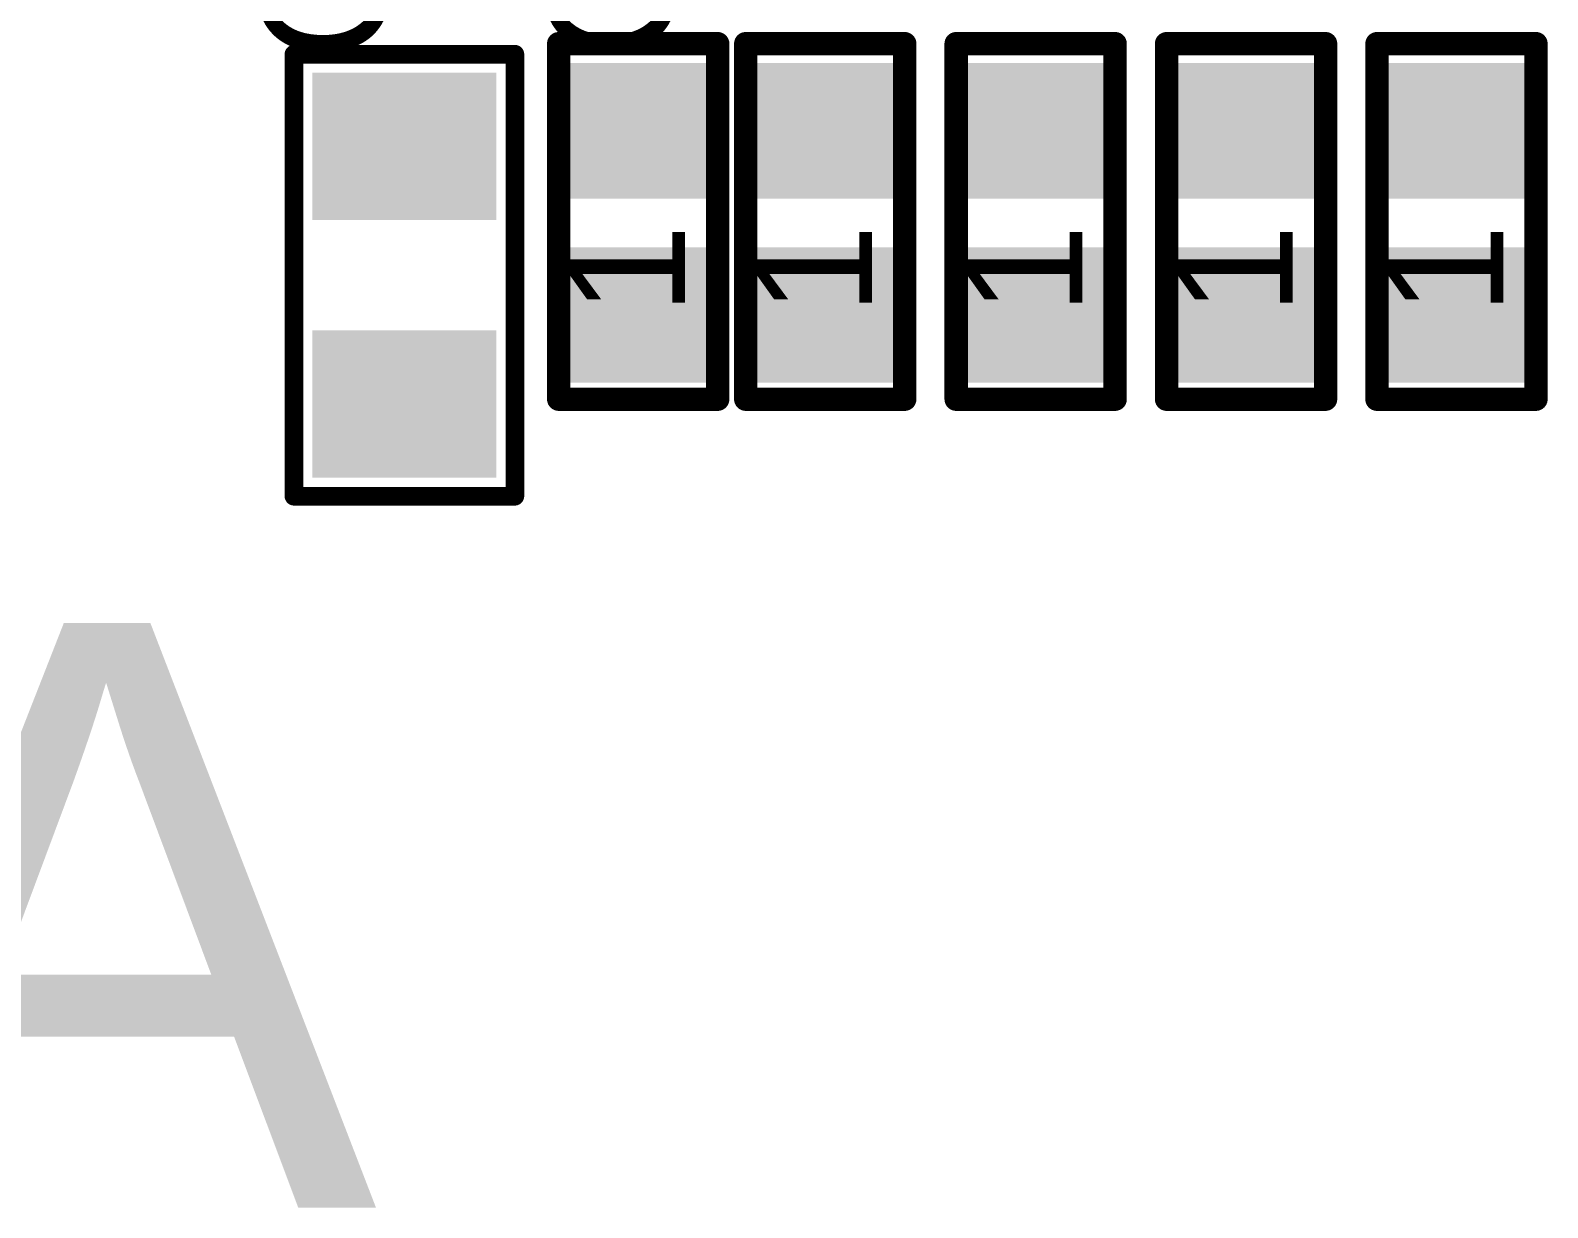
# Model space of a CAD drawing. Header units: inches. Extents: x -1.3 to 11.9, y -6.8 to 4.2.
# Drawn here: x 4.595 to 4.9195, y -0.223 to 0.0287 of the extents above; entities that cross this region are included whole.
import ezdxf

# ---------------------------------------------------------------- set-up
doc = ezdxf.new("R2010")
doc.units = ezdxf.units.IN
doc.header["$MEASUREMENT"] = 0
for name, color, linetype in [('ASSY_DWG_INFO', 56, 'Continuous'), ('FAB', 56, 'Continuous'), ('FAB_DWG_INFO', 1, 'Continuous'), ('TOP', 1, 'Continuous'), ('Top Overlay', 2, 'Continuous'), ('Top Paste', 8, 'Continuous'), ('Top Solder', 216, 'Continuous')]:
    doc.layers.add(name, color=color, linetype=linetype)
doc.styles.add('Arial', font='', dxfattribs={"height": 0.2})
doc.styles.get('Arial').set_extended_font_data('Arial')

# ---------------------------------------------------------------- blocks, each defined once
blk = doc.blocks.new('C0603_41')
at = {"layer": 'TOP'}
for points in [[(-0.04134, 0.01772), (-0.01378, 0.01772), (-0.01378, -0.01772), (-0.04134, -0.01772)], [(0.01378, 0.01772), (0.04134, 0.01772), (0.04134, -0.01772), (0.01378, -0.01772)]]:
    blk.add_hatch(color=1, dxfattribs=at).paths.add_polyline_path(points)
at = {"layer": 'Top Paste'}
for points in [[(-0.04134, 0.01772), (-0.01378, 0.01772), (-0.01378, -0.01772), (-0.04134, -0.01772)], [(0.01378, 0.01772), (0.04134, 0.01772), (0.04134, -0.01772), (0.01378, -0.01772)]]:
    blk.add_hatch(color=8, dxfattribs=at).paths.add_polyline_path(points)
at = {"layer": 'Top Solder'}
for points in [[(-0.04331, 0.01969), (-0.01181, 0.01969), (-0.01181, -0.01969), (-0.04331, -0.01969)], [(0.01181, 0.01969), (0.04331, 0.01969), (0.04331, -0.01969), (0.01181, -0.01969)]]:
    blk.add_hatch(color=216, dxfattribs=at).paths.add_polyline_path(points)
at = {"layer": 'Top Overlay'}
for points in [[(-0.04724, 0.02362, 0.004, 0.004, 0), (-0.04724, -0.02362, 0.004, 0.004, 0)], [(-0.04724, 0.02362, 0.004, 0.004, 0), (0.04724, 0.02362, 0.004, 0.004, 0)], [(0.04724, 0.02362, 0.004, 0.004, 0), (0.04724, -0.02362, 0.004, 0.004, 0)], [(-0.04724, -0.02362, 0.004, 0.004, 0), (0.04724, -0.02362, 0.004, 0.004, 0)]]:
    blk.add_lwpolyline(points, format="xyseb", dxfattribs=at)
for points in [[(-0.04824, 0.02362, 0.002, 0.002, 1), (-0.04624, 0.02362, 0.002, 0.002, 1)], [(-0.04824, 0.02362, 0.002, 0.002, 1), (-0.04624, 0.02362, 0.002, 0.002, 1)], [(0.04624, 0.02362, 0.002, 0.002, 1), (0.04824, 0.02362, 0.002, 0.002, 1)], [(0.04624, 0.02362, 0.002, 0.002, 1), (0.04824, 0.02362, 0.002, 0.002, 1)], [(-0.04824, -0.02362, 0.002, 0.002, 1), (-0.04624, -0.02362, 0.002, 0.002, 1)], [(-0.04824, -0.02362, 0.002, 0.002, 1), (-0.04624, -0.02362, 0.002, 0.002, 1)], [(0.04624, -0.02362, 0.002, 0.002, 1), (0.04824, -0.02362, 0.002, 0.002, 1)], [(0.04624, -0.02362, 0.002, 0.002, 1), (0.04824, -0.02362, 0.002, 0.002, 1)]]:
    blk.add_lwpolyline(points, format="xyseb", close=True, dxfattribs=at)
blk = doc.blocks.new('C0402_144')
at = {"layer": 'TOP'}
for points in [[(-0.031, -0.0125), (-0.031, 0.0125), (-0.006, 0.0125), (-0.006, -0.0125)], [(0.0084, -0.0125), (0.0084, 0.0125), (0.0334, 0.0125), (0.0334, -0.0125)]]:
    blk.add_hatch(color=1, dxfattribs=at).paths.add_polyline_path(points)
at = {"layer": 'Top Paste'}
for points in [[(-0.031, -0.0125), (-0.031, 0.0125), (-0.006, 0.0125), (-0.006, -0.0125)], [(0.0084, -0.0125), (0.0084, 0.0125), (0.0334, 0.0125), (0.0334, -0.0125)]]:
    blk.add_hatch(color=8, dxfattribs=at).paths.add_polyline_path(points)
at = {"layer": 'Top Solder'}
for points in [[(-0.033, -0.0145), (-0.033, 0.0145), (-0.004, 0.0145), (-0.004, -0.0145)], [(0.0064, -0.0145), (0.0064, 0.0145), (0.0354, 0.0145), (0.0354, -0.0145)]]:
    blk.add_hatch(color=216, dxfattribs=at).paths.add_polyline_path(points)
at = {"layer": 'ASSY_DWG_INFO'}
for points in [[(-0.0365, 0.017, 0.005, 0.005, 0), (-0.0365, -0.017, 0.005, 0.005, 0)], [(-0.0365, 0.017, 0.005, 0.005, 0), (0.0395, 0.017, 0.005, 0.005, 0)], [(0.0395, 0.017, 0.005, 0.005, 0), (0.0395, -0.017, 0.005, 0.005, 0)], [(-0.0365, -0.017, 0.005, 0.005, 0), (0.0395, -0.017, 0.005, 0.005, 0)]]:
    blk.add_lwpolyline(points, format="xyseb", dxfattribs=at)
for points in [[(-0.03775, 0.017, 0.0025, 0.0025, 1), (-0.03525, 0.017, 0.0025, 0.0025, 1)], [(-0.03775, 0.017, 0.0025, 0.0025, 1), (-0.03525, 0.017, 0.0025, 0.0025, 1)], [(0.03825, 0.017, 0.0025, 0.0025, 1), (0.04075, 0.017, 0.0025, 0.0025, 1)], [(0.03825, 0.017, 0.0025, 0.0025, 1), (0.04075, 0.017, 0.0025, 0.0025, 1)], [(-0.03775, -0.017, 0.0025, 0.0025, 1), (-0.03525, -0.017, 0.0025, 0.0025, 1)], [(-0.03775, -0.017, 0.0025, 0.0025, 1), (-0.03525, -0.017, 0.0025, 0.0025, 1)], [(0.03825, -0.017, 0.0025, 0.0025, 1), (0.04075, -0.017, 0.0025, 0.0025, 1)], [(0.03825, -0.017, 0.0025, 0.0025, 1), (0.04075, -0.017, 0.0025, 0.0025, 1)]]:
    blk.add_lwpolyline(points, format="xyseb", close=True, dxfattribs=at)
at = {"layer": 'Top Overlay'}
for points in [[(-0.0365, 0.017, 0.005, 0.005, 0), (0.0365, 0.017, 0.005, 0.005, 0)], [(-0.0365, 0.017, 0.005, 0.005, 0), (-0.0365, -0.017, 0.005, 0.005, 0)], [(0.0365, 0.017, 0.005, 0.005, 0), (0.0395, 0.017, 0.005, 0.005, 0)], [(0.0395, 0.017, 0.005, 0.005, 0), (0.0395, -0.017, 0.005, 0.005, 0)], [(-0.0365, -0.017, 0.005, 0.005, 0), (0.0395, -0.017, 0.005, 0.005, 0)]]:
    blk.add_lwpolyline(points, format="xyseb", dxfattribs=at)
for points in [[(-0.03775, 0.017, 0.0025, 0.0025, 1), (-0.03525, 0.017, 0.0025, 0.0025, 1)], [(-0.03775, 0.017, 0.0025, 0.0025, 1), (-0.03525, 0.017, 0.0025, 0.0025, 1)], [(0.03525, 0.017, 0.0025, 0.0025, 1), (0.03775, 0.017, 0.0025, 0.0025, 1)], [(0.03525, 0.017, 0.0025, 0.0025, 1), (0.03775, 0.017, 0.0025, 0.0025, 1)], [(0.03825, 0.017, 0.0025, 0.0025, 1), (0.04075, 0.017, 0.0025, 0.0025, 1)], [(0.03825, 0.017, 0.0025, 0.0025, 1), (0.04075, 0.017, 0.0025, 0.0025, 1)], [(-0.03775, -0.017, 0.0025, 0.0025, 1), (-0.03525, -0.017, 0.0025, 0.0025, 1)], [(-0.03775, -0.017, 0.0025, 0.0025, 1), (-0.03525, -0.017, 0.0025, 0.0025, 1)], [(0.03825, -0.017, 0.0025, 0.0025, 1), (0.04075, -0.017, 0.0025, 0.0025, 1)], [(0.03825, -0.017, 0.0025, 0.0025, 1), (0.04075, -0.017, 0.0025, 0.0025, 1)]]:
    blk.add_lwpolyline(points, format="xyseb", close=True, dxfattribs=at)
at = {"layer": 'FAB', "style": 'Arial'}
blk.add_text('1', height=0.025, dxfattribs=at).set_placement((-0.0185, -0.01))
blk = doc.blocks.new('C0402_153')
at = {"layer": 'TOP'}
for points in [[(-0.031, -0.0125), (-0.031, 0.0125), (-0.006, 0.0125), (-0.006, -0.0125)], [(0.0084, -0.0125), (0.0084, 0.0125), (0.0334, 0.0125), (0.0334, -0.0125)]]:
    blk.add_hatch(color=1, dxfattribs=at).paths.add_polyline_path(points)
at = {"layer": 'Top Paste'}
for points in [[(-0.031, -0.0125), (-0.031, 0.0125), (-0.006, 0.0125), (-0.006, -0.0125)], [(0.0084, -0.0125), (0.0084, 0.0125), (0.0334, 0.0125), (0.0334, -0.0125)]]:
    blk.add_hatch(color=8, dxfattribs=at).paths.add_polyline_path(points)
at = {"layer": 'Top Solder'}
for points in [[(-0.033, -0.0145), (-0.033, 0.0145), (-0.004, 0.0145), (-0.004, -0.0145)], [(0.0064, -0.0145), (0.0064, 0.0145), (0.0354, 0.0145), (0.0354, -0.0145)]]:
    blk.add_hatch(color=216, dxfattribs=at).paths.add_polyline_path(points)
at = {"layer": 'ASSY_DWG_INFO'}
for points in [[(-0.0365, 0.017, 0.005, 0.005, 0), (-0.0365, -0.017, 0.005, 0.005, 0)], [(-0.0365, 0.017, 0.005, 0.005, 0), (0.0395, 0.017, 0.005, 0.005, 0)], [(0.0395, 0.017, 0.005, 0.005, 0), (0.0395, -0.017, 0.005, 0.005, 0)], [(-0.0365, -0.017, 0.005, 0.005, 0), (0.0395, -0.017, 0.005, 0.005, 0)]]:
    blk.add_lwpolyline(points, format="xyseb", dxfattribs=at)
for points in [[(-0.03775, 0.017, 0.0025, 0.0025, 1), (-0.03525, 0.017, 0.0025, 0.0025, 1)], [(-0.03775, 0.017, 0.0025, 0.0025, 1), (-0.03525, 0.017, 0.0025, 0.0025, 1)], [(0.03825, 0.017, 0.0025, 0.0025, 1), (0.04075, 0.017, 0.0025, 0.0025, 1)], [(0.03825, 0.017, 0.0025, 0.0025, 1), (0.04075, 0.017, 0.0025, 0.0025, 1)], [(-0.03775, -0.017, 0.0025, 0.0025, 1), (-0.03525, -0.017, 0.0025, 0.0025, 1)], [(-0.03775, -0.017, 0.0025, 0.0025, 1), (-0.03525, -0.017, 0.0025, 0.0025, 1)], [(0.03825, -0.017, 0.0025, 0.0025, 1), (0.04075, -0.017, 0.0025, 0.0025, 1)], [(0.03825, -0.017, 0.0025, 0.0025, 1), (0.04075, -0.017, 0.0025, 0.0025, 1)]]:
    blk.add_lwpolyline(points, format="xyseb", close=True, dxfattribs=at)
at = {"layer": 'Top Overlay'}
for points in [[(-0.0365, 0.017, 0.005, 0.005, 0), (0.0365, 0.017, 0.005, 0.005, 0)], [(-0.0365, 0.017, 0.005, 0.005, 0), (-0.0365, -0.017, 0.005, 0.005, 0)], [(0.0365, 0.017, 0.005, 0.005, 0), (0.0395, 0.017, 0.005, 0.005, 0)], [(0.0395, 0.017, 0.005, 0.005, 0), (0.0395, -0.017, 0.005, 0.005, 0)], [(-0.0365, -0.017, 0.005, 0.005, 0), (0.0395, -0.017, 0.005, 0.005, 0)]]:
    blk.add_lwpolyline(points, format="xyseb", dxfattribs=at)
for points in [[(-0.03775, 0.017, 0.0025, 0.0025, 1), (-0.03525, 0.017, 0.0025, 0.0025, 1)], [(-0.03775, 0.017, 0.0025, 0.0025, 1), (-0.03525, 0.017, 0.0025, 0.0025, 1)], [(0.03525, 0.017, 0.0025, 0.0025, 1), (0.03775, 0.017, 0.0025, 0.0025, 1)], [(0.03525, 0.017, 0.0025, 0.0025, 1), (0.03775, 0.017, 0.0025, 0.0025, 1)], [(0.03825, 0.017, 0.0025, 0.0025, 1), (0.04075, 0.017, 0.0025, 0.0025, 1)], [(0.03825, 0.017, 0.0025, 0.0025, 1), (0.04075, 0.017, 0.0025, 0.0025, 1)], [(-0.03775, -0.017, 0.0025, 0.0025, 1), (-0.03525, -0.017, 0.0025, 0.0025, 1)], [(-0.03775, -0.017, 0.0025, 0.0025, 1), (-0.03525, -0.017, 0.0025, 0.0025, 1)], [(0.03825, -0.017, 0.0025, 0.0025, 1), (0.04075, -0.017, 0.0025, 0.0025, 1)], [(0.03825, -0.017, 0.0025, 0.0025, 1), (0.04075, -0.017, 0.0025, 0.0025, 1)]]:
    blk.add_lwpolyline(points, format="xyseb", close=True, dxfattribs=at)
at = {"layer": 'FAB', "style": 'Arial'}
blk.add_text('1', height=0.025, dxfattribs=at).set_placement((-0.0185, -0.01))
blk = doc.blocks.new('C0402_163')
at = {"layer": 'TOP'}
for points in [[(-0.031, -0.0125), (-0.031, 0.0125), (-0.006, 0.0125), (-0.006, -0.0125)], [(0.0084, -0.0125), (0.0084, 0.0125), (0.0334, 0.0125), (0.0334, -0.0125)]]:
    blk.add_hatch(color=1, dxfattribs=at).paths.add_polyline_path(points)
at = {"layer": 'Top Paste'}
for points in [[(-0.031, -0.0125), (-0.031, 0.0125), (-0.006, 0.0125), (-0.006, -0.0125)], [(0.0084, -0.0125), (0.0084, 0.0125), (0.0334, 0.0125), (0.0334, -0.0125)]]:
    blk.add_hatch(color=8, dxfattribs=at).paths.add_polyline_path(points)
at = {"layer": 'Top Solder'}
for points in [[(-0.033, -0.0145), (-0.033, 0.0145), (-0.004, 0.0145), (-0.004, -0.0145)], [(0.0064, -0.0145), (0.0064, 0.0145), (0.0354, 0.0145), (0.0354, -0.0145)]]:
    blk.add_hatch(color=216, dxfattribs=at).paths.add_polyline_path(points)
at = {"layer": 'ASSY_DWG_INFO'}
for points in [[(-0.0365, 0.017, 0.005, 0.005, 0), (-0.0365, -0.017, 0.005, 0.005, 0)], [(-0.0365, 0.017, 0.005, 0.005, 0), (0.0395, 0.017, 0.005, 0.005, 0)], [(0.0395, 0.017, 0.005, 0.005, 0), (0.0395, -0.017, 0.005, 0.005, 0)], [(-0.0365, -0.017, 0.005, 0.005, 0), (0.0395, -0.017, 0.005, 0.005, 0)]]:
    blk.add_lwpolyline(points, format="xyseb", dxfattribs=at)
for points in [[(-0.03775, 0.017, 0.0025, 0.0025, 1), (-0.03525, 0.017, 0.0025, 0.0025, 1)], [(-0.03775, 0.017, 0.0025, 0.0025, 1), (-0.03525, 0.017, 0.0025, 0.0025, 1)], [(0.03825, 0.017, 0.0025, 0.0025, 1), (0.04075, 0.017, 0.0025, 0.0025, 1)], [(0.03825, 0.017, 0.0025, 0.0025, 1), (0.04075, 0.017, 0.0025, 0.0025, 1)], [(-0.03775, -0.017, 0.0025, 0.0025, 1), (-0.03525, -0.017, 0.0025, 0.0025, 1)], [(-0.03775, -0.017, 0.0025, 0.0025, 1), (-0.03525, -0.017, 0.0025, 0.0025, 1)], [(0.03825, -0.017, 0.0025, 0.0025, 1), (0.04075, -0.017, 0.0025, 0.0025, 1)], [(0.03825, -0.017, 0.0025, 0.0025, 1), (0.04075, -0.017, 0.0025, 0.0025, 1)]]:
    blk.add_lwpolyline(points, format="xyseb", close=True, dxfattribs=at)
at = {"layer": 'Top Overlay'}
for points in [[(-0.0365, 0.017, 0.005, 0.005, 0), (0.0365, 0.017, 0.005, 0.005, 0)], [(-0.0365, 0.017, 0.005, 0.005, 0), (-0.0365, -0.017, 0.005, 0.005, 0)], [(0.0365, 0.017, 0.005, 0.005, 0), (0.0395, 0.017, 0.005, 0.005, 0)], [(0.0395, 0.017, 0.005, 0.005, 0), (0.0395, -0.017, 0.005, 0.005, 0)], [(-0.0365, -0.017, 0.005, 0.005, 0), (0.0395, -0.017, 0.005, 0.005, 0)]]:
    blk.add_lwpolyline(points, format="xyseb", dxfattribs=at)
for points in [[(-0.03775, 0.017, 0.0025, 0.0025, 1), (-0.03525, 0.017, 0.0025, 0.0025, 1)], [(-0.03775, 0.017, 0.0025, 0.0025, 1), (-0.03525, 0.017, 0.0025, 0.0025, 1)], [(0.03525, 0.017, 0.0025, 0.0025, 1), (0.03775, 0.017, 0.0025, 0.0025, 1)], [(0.03525, 0.017, 0.0025, 0.0025, 1), (0.03775, 0.017, 0.0025, 0.0025, 1)], [(0.03825, 0.017, 0.0025, 0.0025, 1), (0.04075, 0.017, 0.0025, 0.0025, 1)], [(0.03825, 0.017, 0.0025, 0.0025, 1), (0.04075, 0.017, 0.0025, 0.0025, 1)], [(-0.03775, -0.017, 0.0025, 0.0025, 1), (-0.03525, -0.017, 0.0025, 0.0025, 1)], [(-0.03775, -0.017, 0.0025, 0.0025, 1), (-0.03525, -0.017, 0.0025, 0.0025, 1)], [(0.03825, -0.017, 0.0025, 0.0025, 1), (0.04075, -0.017, 0.0025, 0.0025, 1)], [(0.03825, -0.017, 0.0025, 0.0025, 1), (0.04075, -0.017, 0.0025, 0.0025, 1)]]:
    blk.add_lwpolyline(points, format="xyseb", close=True, dxfattribs=at)
at = {"layer": 'FAB', "style": 'Arial'}
blk.add_text('1', height=0.025, dxfattribs=at).set_placement((-0.0185, -0.01))
blk = doc.blocks.new('C0402_165')
at = {"layer": 'TOP'}
for points in [[(-0.031, -0.0125), (-0.031, 0.0125), (-0.006, 0.0125), (-0.006, -0.0125)], [(0.0084, -0.0125), (0.0084, 0.0125), (0.0334, 0.0125), (0.0334, -0.0125)]]:
    blk.add_hatch(color=1, dxfattribs=at).paths.add_polyline_path(points)
at = {"layer": 'Top Paste'}
for points in [[(-0.031, -0.0125), (-0.031, 0.0125), (-0.006, 0.0125), (-0.006, -0.0125)], [(0.0084, -0.0125), (0.0084, 0.0125), (0.0334, 0.0125), (0.0334, -0.0125)]]:
    blk.add_hatch(color=8, dxfattribs=at).paths.add_polyline_path(points)
at = {"layer": 'Top Solder'}
for points in [[(-0.033, -0.0145), (-0.033, 0.0145), (-0.004, 0.0145), (-0.004, -0.0145)], [(0.0064, -0.0145), (0.0064, 0.0145), (0.0354, 0.0145), (0.0354, -0.0145)]]:
    blk.add_hatch(color=216, dxfattribs=at).paths.add_polyline_path(points)
at = {"layer": 'ASSY_DWG_INFO'}
for points in [[(-0.0365, 0.017, 0.005, 0.005, 0), (-0.0365, -0.017, 0.005, 0.005, 0)], [(-0.0365, 0.017, 0.005, 0.005, 0), (0.0395, 0.017, 0.005, 0.005, 0)], [(0.0395, 0.017, 0.005, 0.005, 0), (0.0395, -0.017, 0.005, 0.005, 0)], [(-0.0365, -0.017, 0.005, 0.005, 0), (0.0395, -0.017, 0.005, 0.005, 0)]]:
    blk.add_lwpolyline(points, format="xyseb", dxfattribs=at)
for points in [[(-0.03775, 0.017, 0.0025, 0.0025, 1), (-0.03525, 0.017, 0.0025, 0.0025, 1)], [(-0.03775, 0.017, 0.0025, 0.0025, 1), (-0.03525, 0.017, 0.0025, 0.0025, 1)], [(0.03825, 0.017, 0.0025, 0.0025, 1), (0.04075, 0.017, 0.0025, 0.0025, 1)], [(0.03825, 0.017, 0.0025, 0.0025, 1), (0.04075, 0.017, 0.0025, 0.0025, 1)], [(-0.03775, -0.017, 0.0025, 0.0025, 1), (-0.03525, -0.017, 0.0025, 0.0025, 1)], [(-0.03775, -0.017, 0.0025, 0.0025, 1), (-0.03525, -0.017, 0.0025, 0.0025, 1)], [(0.03825, -0.017, 0.0025, 0.0025, 1), (0.04075, -0.017, 0.0025, 0.0025, 1)], [(0.03825, -0.017, 0.0025, 0.0025, 1), (0.04075, -0.017, 0.0025, 0.0025, 1)]]:
    blk.add_lwpolyline(points, format="xyseb", close=True, dxfattribs=at)
at = {"layer": 'Top Overlay'}
for points in [[(-0.0365, 0.017, 0.005, 0.005, 0), (0.0365, 0.017, 0.005, 0.005, 0)], [(-0.0365, 0.017, 0.005, 0.005, 0), (-0.0365, -0.017, 0.005, 0.005, 0)], [(0.0365, 0.017, 0.005, 0.005, 0), (0.0395, 0.017, 0.005, 0.005, 0)], [(0.0395, 0.017, 0.005, 0.005, 0), (0.0395, -0.017, 0.005, 0.005, 0)], [(-0.0365, -0.017, 0.005, 0.005, 0), (0.0395, -0.017, 0.005, 0.005, 0)]]:
    blk.add_lwpolyline(points, format="xyseb", dxfattribs=at)
for points in [[(-0.03775, 0.017, 0.0025, 0.0025, 1), (-0.03525, 0.017, 0.0025, 0.0025, 1)], [(-0.03775, 0.017, 0.0025, 0.0025, 1), (-0.03525, 0.017, 0.0025, 0.0025, 1)], [(0.03525, 0.017, 0.0025, 0.0025, 1), (0.03775, 0.017, 0.0025, 0.0025, 1)], [(0.03525, 0.017, 0.0025, 0.0025, 1), (0.03775, 0.017, 0.0025, 0.0025, 1)], [(0.03825, 0.017, 0.0025, 0.0025, 1), (0.04075, 0.017, 0.0025, 0.0025, 1)], [(0.03825, 0.017, 0.0025, 0.0025, 1), (0.04075, 0.017, 0.0025, 0.0025, 1)], [(-0.03775, -0.017, 0.0025, 0.0025, 1), (-0.03525, -0.017, 0.0025, 0.0025, 1)], [(-0.03775, -0.017, 0.0025, 0.0025, 1), (-0.03525, -0.017, 0.0025, 0.0025, 1)], [(0.03825, -0.017, 0.0025, 0.0025, 1), (0.04075, -0.017, 0.0025, 0.0025, 1)], [(0.03825, -0.017, 0.0025, 0.0025, 1), (0.04075, -0.017, 0.0025, 0.0025, 1)]]:
    blk.add_lwpolyline(points, format="xyseb", close=True, dxfattribs=at)
at = {"layer": 'FAB', "style": 'Arial'}
blk.add_text('1', height=0.025, dxfattribs=at).set_placement((-0.0185, -0.01))
blk = doc.blocks.new('C0402_167')
at = {"layer": 'TOP'}
for points in [[(-0.031, -0.0125), (-0.031, 0.0125), (-0.006, 0.0125), (-0.006, -0.0125)], [(0.0084, -0.0125), (0.0084, 0.0125), (0.0334, 0.0125), (0.0334, -0.0125)]]:
    blk.add_hatch(color=1, dxfattribs=at).paths.add_polyline_path(points)
at = {"layer": 'Top Paste'}
for points in [[(-0.031, -0.0125), (-0.031, 0.0125), (-0.006, 0.0125), (-0.006, -0.0125)], [(0.0084, -0.0125), (0.0084, 0.0125), (0.0334, 0.0125), (0.0334, -0.0125)]]:
    blk.add_hatch(color=8, dxfattribs=at).paths.add_polyline_path(points)
at = {"layer": 'Top Solder'}
for points in [[(-0.033, -0.0145), (-0.033, 0.0145), (-0.004, 0.0145), (-0.004, -0.0145)], [(0.0064, -0.0145), (0.0064, 0.0145), (0.0354, 0.0145), (0.0354, -0.0145)]]:
    blk.add_hatch(color=216, dxfattribs=at).paths.add_polyline_path(points)
at = {"layer": 'ASSY_DWG_INFO'}
for points in [[(-0.0365, 0.017, 0.005, 0.005, 0), (-0.0365, -0.017, 0.005, 0.005, 0)], [(-0.0365, 0.017, 0.005, 0.005, 0), (0.0395, 0.017, 0.005, 0.005, 0)], [(0.0395, 0.017, 0.005, 0.005, 0), (0.0395, -0.017, 0.005, 0.005, 0)], [(-0.0365, -0.017, 0.005, 0.005, 0), (0.0395, -0.017, 0.005, 0.005, 0)]]:
    blk.add_lwpolyline(points, format="xyseb", dxfattribs=at)
for points in [[(-0.03775, 0.017, 0.0025, 0.0025, 1), (-0.03525, 0.017, 0.0025, 0.0025, 1)], [(-0.03775, 0.017, 0.0025, 0.0025, 1), (-0.03525, 0.017, 0.0025, 0.0025, 1)], [(0.03825, 0.017, 0.0025, 0.0025, 1), (0.04075, 0.017, 0.0025, 0.0025, 1)], [(0.03825, 0.017, 0.0025, 0.0025, 1), (0.04075, 0.017, 0.0025, 0.0025, 1)], [(-0.03775, -0.017, 0.0025, 0.0025, 1), (-0.03525, -0.017, 0.0025, 0.0025, 1)], [(-0.03775, -0.017, 0.0025, 0.0025, 1), (-0.03525, -0.017, 0.0025, 0.0025, 1)], [(0.03825, -0.017, 0.0025, 0.0025, 1), (0.04075, -0.017, 0.0025, 0.0025, 1)], [(0.03825, -0.017, 0.0025, 0.0025, 1), (0.04075, -0.017, 0.0025, 0.0025, 1)]]:
    blk.add_lwpolyline(points, format="xyseb", close=True, dxfattribs=at)
at = {"layer": 'Top Overlay'}
for points in [[(-0.0365, 0.017, 0.005, 0.005, 0), (0.0365, 0.017, 0.005, 0.005, 0)], [(-0.0365, 0.017, 0.005, 0.005, 0), (-0.0365, -0.017, 0.005, 0.005, 0)], [(0.0365, 0.017, 0.005, 0.005, 0), (0.0395, 0.017, 0.005, 0.005, 0)], [(0.0395, 0.017, 0.005, 0.005, 0), (0.0395, -0.017, 0.005, 0.005, 0)], [(-0.0365, -0.017, 0.005, 0.005, 0), (0.0395, -0.017, 0.005, 0.005, 0)]]:
    blk.add_lwpolyline(points, format="xyseb", dxfattribs=at)
for points in [[(-0.03775, 0.017, 0.0025, 0.0025, 1), (-0.03525, 0.017, 0.0025, 0.0025, 1)], [(-0.03775, 0.017, 0.0025, 0.0025, 1), (-0.03525, 0.017, 0.0025, 0.0025, 1)], [(0.03525, 0.017, 0.0025, 0.0025, 1), (0.03775, 0.017, 0.0025, 0.0025, 1)], [(0.03525, 0.017, 0.0025, 0.0025, 1), (0.03775, 0.017, 0.0025, 0.0025, 1)], [(0.03825, 0.017, 0.0025, 0.0025, 1), (0.04075, 0.017, 0.0025, 0.0025, 1)], [(0.03825, 0.017, 0.0025, 0.0025, 1), (0.04075, 0.017, 0.0025, 0.0025, 1)], [(-0.03775, -0.017, 0.0025, 0.0025, 1), (-0.03525, -0.017, 0.0025, 0.0025, 1)], [(-0.03775, -0.017, 0.0025, 0.0025, 1), (-0.03525, -0.017, 0.0025, 0.0025, 1)], [(0.03825, -0.017, 0.0025, 0.0025, 1), (0.04075, -0.017, 0.0025, 0.0025, 1)], [(0.03825, -0.017, 0.0025, 0.0025, 1), (0.04075, -0.017, 0.0025, 0.0025, 1)]]:
    blk.add_lwpolyline(points, format="xyseb", close=True, dxfattribs=at)
at = {"layer": 'FAB', "style": 'Arial'}
blk.add_text('1', height=0.025, dxfattribs=at).set_placement((-0.0185, -0.01))

msp = doc.modelspace()

# ---------------------------------------------------------------- block references
at = {"rotation": 90}
for name, p in [('C0402_163', (4.725, -0.01362)), ('C0402_167', (4.765, -0.01362)), ('C0402_144', (4.81, -0.01362)), ('C0402_153', (4.855, -0.01362)), ('C0402_165', (4.9, -0.01362)), ('C0603_41', (4.675, -0.02362))]:
    msp.add_blockref(name, p, dxfattribs=at)

# ---------------------------------------------------------------- texts
at = {"layer": 'FAB_DWG_INFO', "style": 'Arial'}
msp.add_text('DETAIL A', height=0.125, dxfattribs=at).set_placement((3.89301, -0.22295))
at = {"layer": 'Top Overlay', "style": 'Arial'}
for s, p in [('C62_RF_SW2', (4.6715, 0.02213)), ('C73_RF_SW2', (4.73288, 0.02213))]:
    msp.add_text(s, height=0.027559, rotation=90, dxfattribs=at).set_placement(p)

doc.saveas('drawing.dxf')
